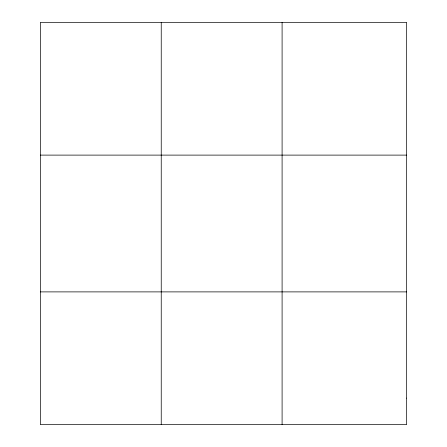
<?xml version="1.0" encoding="UTF-8"?>
<svg xmlns="http://www.w3.org/2000/svg" width="447" height="447" viewBox="0 0 447 447"><rect width="100%" height="100%" fill="white"/><g stroke="black" fill="none" stroke-linecap="round" stroke-linejoin="round"><path stroke-width="0.67" d="M161.238 424.65L161.238 22.35M282.096 424.65L282.096 22.35M40.381 155.109L406.619 155.109M40.381 291.891L406.619 291.891M406.619 398.098L406.619 424.65L40.381 424.65L40.381 22.35L406.619 22.35L406.619 398.098"/></g></svg>
